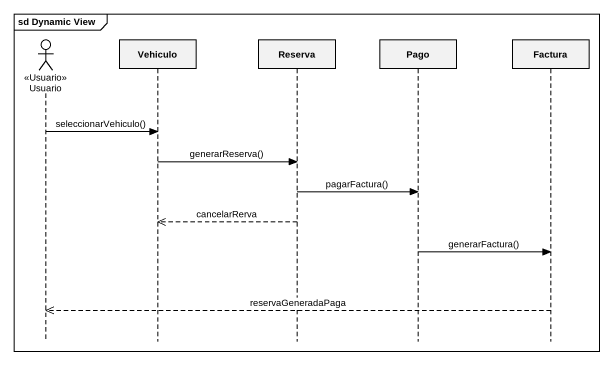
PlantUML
@startuml
mainframe sd Dynamic View
hide footbox
actor Usuario <<Usuario>>
participant Vehiculo
participant Reserva
participant Pago
participant Factura

Usuario -> Vehiculo : seleccionarVehiculo()
Vehiculo -> Reserva : generarReserva()
Reserva -> Pago : pagarFactura()
Reserva -->> Vehiculo : cancelarRerva
Pago -> Factura : generarFactura()
Factura -->> Usuario : reservaGeneradaPaga
@enduml
